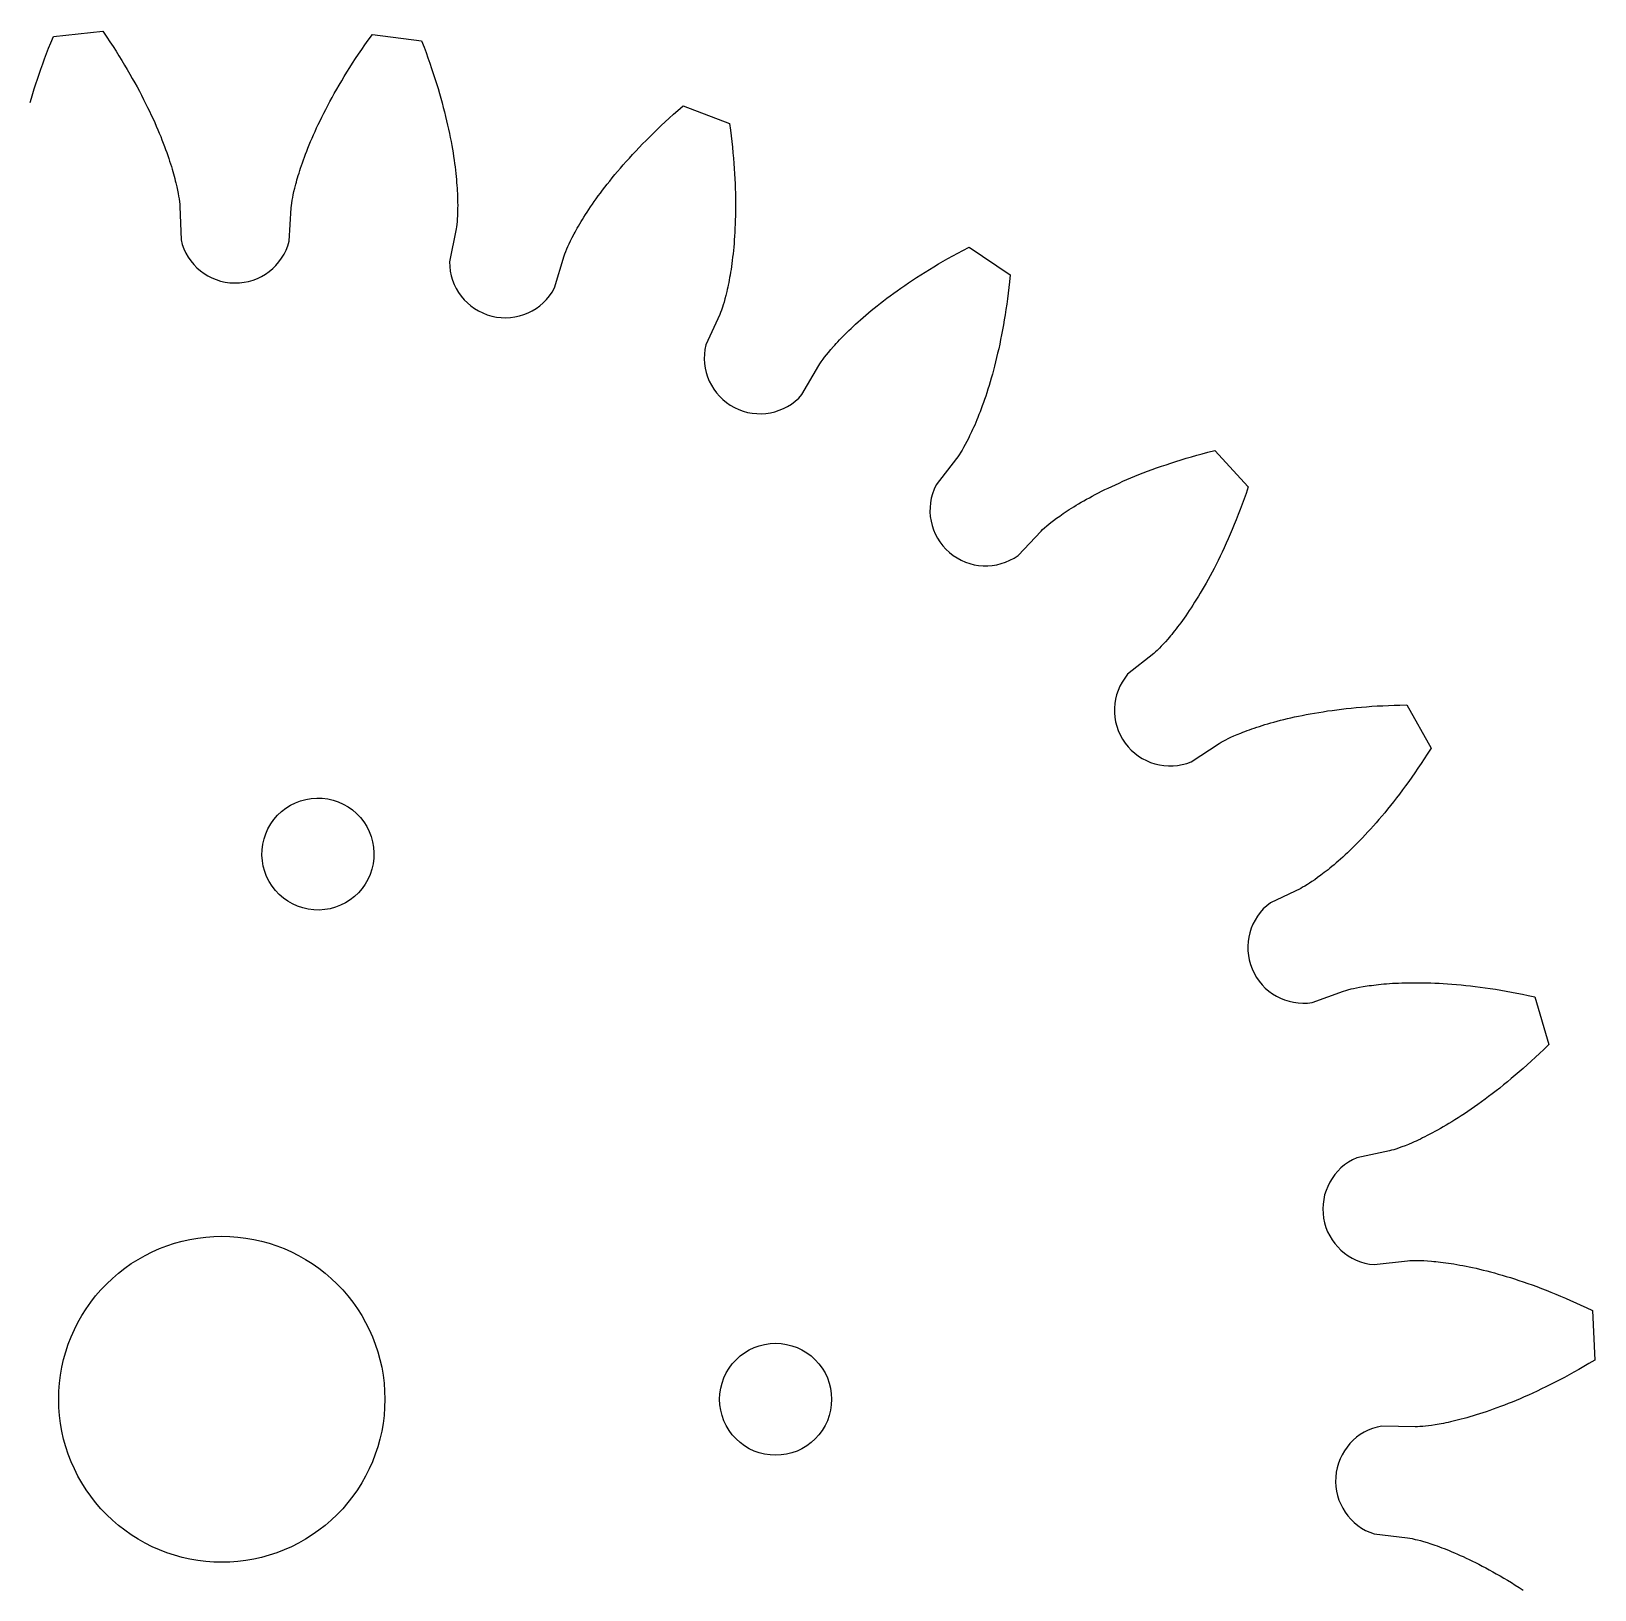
# Model space of a CAD drawing. Extents: x 2 to 138, y 2 to 138.
# Drawn here: x 30.34 to 68.45, y 100.42 to 138.42 of the extents above; entities that cross this region are included whole.
import ezdxf

# ---------------------------------------------------------------- set-up
doc = ezdxf.new("R2010")
doc.units = 0
doc.layers.add('1', color=18, linetype='CONTINUOUS')
doc.layers.add('NOTES', color=1, linetype='CONTINUOUS')

msp = doc.modelspace()

# ---------------------------------------------------------------- linework, layer by layer
at = {"layer": '1'}
msp.add_lwpolyline([(30.312, 136.678), (30.344, 136.789), (30.378, 136.903), (30.414, 137.018), (30.452, 137.135), (30.491, 137.254), (30.532, 137.375), (30.575, 137.497), (30.619, 137.621), (30.666, 137.747), (30.714, 137.875), (30.764, 138.004), (30.816, 138.135), (30.881, 138.292), (32.082, 138.418), (32.179, 138.278), (32.257, 138.161), (32.333, 138.045), (32.406, 137.93), (32.478, 137.817), (32.547, 137.705), (32.615, 137.594), (32.68, 137.485), (32.743, 137.376), (32.804, 137.27), (32.863, 137.164), (32.92, 137.06), (32.975, 136.958), (33.028, 136.857), (33.08, 136.757), (33.129, 136.659), (33.177, 136.563), (33.222, 136.468), (33.266, 136.375), (33.309, 136.283), (33.349, 136.194), (33.388, 136.105), (33.425, 136.019), (33.461, 135.934), (33.495, 135.851), (33.527, 135.77), (33.558, 135.69), (33.588, 135.612), (33.616, 135.537), (33.642, 135.462), (33.668, 135.39), (33.691, 135.32), (33.714, 135.252), (33.735, 135.185), (33.755, 135.121), (33.774, 135.058), (33.792, 134.997), (33.808, 134.939), (33.824, 134.882), (33.838, 134.827), (33.852, 134.775), (33.864, 134.724), (33.886, 134.629), (33.905, 134.542), (33.92, 134.464), (33.932, 134.394), (33.942, 134.333), (33.952, 134.257), (33.958, 134.201), (33.963, 134.147), (33.991, 133.332, 0.785398), (36.629, 133.301), (36.677, 134.116), (36.682, 134.17), (36.69, 134.226), (36.702, 134.301), (36.713, 134.362), (36.727, 134.432), (36.744, 134.51), (36.764, 134.596), (36.788, 134.69), (36.802, 134.741), (36.817, 134.793), (36.832, 134.847), (36.849, 134.904), (36.867, 134.962), (36.886, 135.022), (36.906, 135.084), (36.928, 135.148), (36.951, 135.214), (36.975, 135.282), (37, 135.352), (37.027, 135.423), (37.055, 135.497), (37.085, 135.572), (37.116, 135.649), (37.149, 135.728), (37.184, 135.808), (37.219, 135.891), (37.257, 135.975), (37.296, 136.06), (37.337, 136.148), (37.38, 136.237), (37.424, 136.327), (37.47, 136.419), (37.518, 136.513), (37.568, 136.608), (37.619, 136.705), (37.673, 136.803), (37.728, 136.903), (37.786, 137.004), (37.845, 137.107), (37.907, 137.211), (37.97, 137.316), (38.036, 137.423), (38.104, 137.531), (38.173, 137.64), (38.245, 137.751), (38.32, 137.862), (38.396, 137.975), (38.475, 138.089), (38.555, 138.204), (38.655, 138.343), (39.853, 138.189), (39.914, 138.03), (39.963, 137.898), (40.01, 137.768), (40.056, 137.639), (40.099, 137.512), (40.141, 137.387), (40.181, 137.264), (40.219, 137.142), (40.256, 137.022), (40.29, 136.904), (40.323, 136.788), (40.355, 136.674), (40.385, 136.562), (40.413, 136.451), (40.44, 136.342), (40.466, 136.236), (40.49, 136.131), (40.513, 136.028), (40.534, 135.927), (40.554, 135.828), (40.573, 135.732), (40.59, 135.637), (40.606, 135.544), (40.621, 135.453), (40.635, 135.365), (40.648, 135.278), (40.66, 135.193), (40.671, 135.111), (40.68, 135.031), (40.689, 134.953), (40.697, 134.877), (40.704, 134.803), (40.71, 134.731), (40.716, 134.661), (40.72, 134.594), (40.724, 134.529), (40.727, 134.465), (40.73, 134.405), (40.732, 134.346), (40.733, 134.289), (40.734, 134.235), (40.735, 134.183), (40.734, 134.085), (40.732, 133.997), (40.729, 133.917), (40.725, 133.846), (40.72, 133.784), (40.713, 133.708), (40.706, 133.652), (40.697, 133.599), (40.537, 132.799, 0.785398), (43.097, 132.161), (43.331, 132.942), (43.349, 132.994), (43.369, 133.046), (43.398, 133.117), (43.423, 133.174), (43.453, 133.238), (43.487, 133.31), (43.527, 133.389), (43.572, 133.476), (43.597, 133.522), (43.623, 133.569), (43.651, 133.618), (43.681, 133.669), (43.711, 133.722), (43.744, 133.776), (43.778, 133.832), (43.814, 133.889), (43.851, 133.948), (43.89, 134.009), (43.931, 134.071), (43.974, 134.134), (44.018, 134.199), (44.065, 134.265), (44.113, 134.333), (44.163, 134.402), (44.215, 134.473), (44.269, 134.544), (44.325, 134.617), (44.382, 134.692), (44.442, 134.767), (44.504, 134.844), (44.568, 134.922), (44.634, 135.001), (44.703, 135.081), (44.773, 135.162), (44.846, 135.244), (44.92, 135.328), (44.997, 135.412), (45.077, 135.497), (45.158, 135.583), (45.242, 135.67), (45.328, 135.758), (45.416, 135.847), (45.507, 135.936), (45.6, 136.027), (45.696, 136.117), (45.794, 136.209), (45.894, 136.301), (45.997, 136.394), (46.102, 136.488), (46.231, 136.599), (47.361, 136.173), (47.384, 136.004), (47.401, 135.865), (47.417, 135.727), (47.432, 135.591), (47.445, 135.458), (47.457, 135.327), (47.467, 135.197), (47.476, 135.07), (47.484, 134.945), (47.491, 134.822), (47.496, 134.702), (47.5, 134.583), (47.504, 134.467), (47.506, 134.353), (47.507, 134.241), (47.507, 134.131), (47.506, 134.024), (47.505, 133.919), (47.502, 133.816), (47.499, 133.715), (47.495, 133.616), (47.49, 133.52), (47.484, 133.426), (47.478, 133.334), (47.471, 133.245), (47.464, 133.157), (47.456, 133.072), (47.447, 132.99), (47.438, 132.909), (47.429, 132.831), (47.419, 132.755), (47.408, 132.682), (47.398, 132.611), (47.387, 132.542), (47.376, 132.475), (47.365, 132.411), (47.353, 132.348), (47.342, 132.289), (47.33, 132.231), (47.319, 132.176), (47.307, 132.123), (47.295, 132.072), (47.272, 131.977), (47.25, 131.891), (47.228, 131.815), (47.208, 131.747), (47.189, 131.688), (47.165, 131.615), (47.145, 131.562), (47.124, 131.512), (46.784, 130.77, 0.785398), (49.128, 129.559), (49.536, 130.266), (49.565, 130.312), (49.597, 130.358), (49.641, 130.421), (49.679, 130.47), (49.722, 130.526), (49.772, 130.588), (49.829, 130.656), (49.893, 130.729), (49.928, 130.768), (49.965, 130.808), (50.003, 130.85), (50.043, 130.893), (50.085, 130.937), (50.129, 130.982), (50.175, 131.028), (50.224, 131.076), (50.274, 131.125), (50.326, 131.175), (50.38, 131.225), (50.436, 131.277), (50.494, 131.33), (50.554, 131.384), (50.617, 131.439), (50.681, 131.495), (50.748, 131.551), (50.817, 131.609), (50.889, 131.667), (50.962, 131.726), (51.038, 131.785), (51.116, 131.846), (51.196, 131.907), (51.279, 131.968), (51.363, 132.031), (51.451, 132.093), (51.54, 132.157), (51.632, 132.221), (51.727, 132.285), (51.823, 132.349), (51.922, 132.414), (52.024, 132.48), (52.128, 132.545), (52.235, 132.611), (52.344, 132.677), (52.455, 132.744), (52.569, 132.81), (52.685, 132.877), (52.804, 132.943), (52.926, 133.01), (53.05, 133.077), (53.2, 133.156), (54.202, 132.48), (54.185, 132.311), (54.17, 132.171), (54.154, 132.033), (54.137, 131.898), (54.119, 131.765), (54.1, 131.635), (54.08, 131.506), (54.06, 131.381), (54.038, 131.257), (54.017, 131.136), (53.994, 131.018), (53.971, 130.901), (53.947, 130.787), (53.923, 130.676), (53.898, 130.567), (53.873, 130.46), (53.848, 130.355), (53.822, 130.253), (53.796, 130.154), (53.769, 130.056), (53.742, 129.961), (53.715, 129.869), (53.688, 129.779), (53.661, 129.691), (53.634, 129.605), (53.606, 129.522), (53.579, 129.441), (53.552, 129.363), (53.524, 129.287), (53.497, 129.213), (53.47, 129.141), (53.443, 129.072), (53.416, 129.005), (53.39, 128.941), (53.364, 128.878), (53.338, 128.818), (53.313, 128.761), (53.288, 128.705), (53.263, 128.652), (53.239, 128.6), (53.215, 128.552), (53.192, 128.505), (53.148, 128.418), (53.106, 128.34), (53.068, 128.27), (53.032, 128.208), (53, 128.155), (52.96, 128.091), (52.928, 128.044), (52.897, 127.999), (52.395, 127.356, 0.785398), (54.396, 125.637), (54.956, 126.231), (54.995, 126.269), (55.036, 126.307), (55.094, 126.357), (55.142, 126.397), (55.197, 126.441), (55.26, 126.49), (55.332, 126.543), (55.411, 126.599), (55.453, 126.629), (55.498, 126.66), (55.545, 126.691), (55.594, 126.724), (55.645, 126.757), (55.699, 126.791), (55.754, 126.825), (55.812, 126.86), (55.872, 126.896), (55.934, 126.933), (55.998, 126.97), (56.065, 127.007), (56.134, 127.045), (56.205, 127.084), (56.278, 127.123), (56.354, 127.162), (56.432, 127.202), (56.512, 127.242), (56.595, 127.282), (56.68, 127.322), (56.768, 127.363), (56.857, 127.404), (56.95, 127.445), (57.044, 127.486), (57.141, 127.527), (57.241, 127.568), (57.342, 127.608), (57.447, 127.649), (57.553, 127.69), (57.662, 127.731), (57.774, 127.771), (57.888, 127.811), (58.004, 127.851), (58.123, 127.891), (58.244, 127.93), (58.368, 127.969), (58.494, 128.007), (58.623, 128.045), (58.754, 128.082), (58.887, 128.119), (59.023, 128.155), (59.188, 128.197), (60.007, 127.309), (59.952, 127.148), (59.904, 127.016), (59.857, 126.885), (59.809, 126.758), (59.761, 126.633), (59.712, 126.51), (59.664, 126.39), (59.615, 126.272), (59.566, 126.157), (59.516, 126.044), (59.467, 125.934), (59.418, 125.826), (59.369, 125.721), (59.319, 125.618), (59.27, 125.517), (59.221, 125.419), (59.172, 125.323), (59.123, 125.23), (59.075, 125.139), (59.027, 125.051), (58.979, 124.964), (58.931, 124.881), (58.884, 124.799), (58.837, 124.72), (58.791, 124.643), (58.745, 124.568), (58.7, 124.496), (58.655, 124.426), (58.611, 124.358), (58.567, 124.293), (58.525, 124.229), (58.482, 124.168), (58.441, 124.109), (58.4, 124.053), (58.361, 123.998), (58.322, 123.945), (58.284, 123.895), (58.246, 123.847), (58.21, 123.8), (58.175, 123.756), (58.141, 123.714), (58.108, 123.674), (58.045, 123.6), (57.986, 123.533), (57.932, 123.474), (57.884, 123.422), (57.84, 123.378), (57.786, 123.324), (57.744, 123.286), (57.703, 123.25), (57.067, 122.74, 0.785398), (58.617, 120.606), (59.299, 121.055), (59.346, 121.083), (59.395, 121.11), (59.463, 121.145), (59.518, 121.173), (59.583, 121.203), (59.655, 121.236), (59.737, 121.271), (59.827, 121.308), (59.875, 121.327), (59.926, 121.347), (59.979, 121.367), (60.034, 121.387), (60.091, 121.407), (60.151, 121.428), (60.213, 121.449), (60.277, 121.47), (60.344, 121.491), (60.413, 121.512), (60.484, 121.533), (60.557, 121.554), (60.633, 121.576), (60.711, 121.597), (60.792, 121.618), (60.874, 121.638), (60.96, 121.659), (61.047, 121.679), (61.137, 121.699), (61.229, 121.719), (61.323, 121.738), (61.42, 121.757), (61.519, 121.776), (61.621, 121.794), (61.724, 121.811), (61.831, 121.828), (61.939, 121.845), (62.05, 121.86), (62.163, 121.875), (62.279, 121.89), (62.396, 121.903), (62.516, 121.916), (62.639, 121.928), (62.764, 121.939), (62.891, 121.949), (63.02, 121.959), (63.152, 121.967), (63.285, 121.974), (63.422, 121.98), (63.56, 121.985), (63.701, 121.989), (63.871, 121.992), (64.463, 120.939), (64.372, 120.795), (64.295, 120.677), (64.219, 120.561), (64.143, 120.448), (64.067, 120.337), (63.992, 120.229), (63.917, 120.124), (63.842, 120.02), (63.768, 119.92), (63.694, 119.821), (63.621, 119.725), (63.548, 119.632), (63.475, 119.541), (63.404, 119.452), (63.333, 119.365), (63.262, 119.281), (63.193, 119.199), (63.124, 119.12), (63.056, 119.042), (62.988, 118.967), (62.922, 118.895), (62.856, 118.824), (62.791, 118.756), (62.728, 118.689), (62.665, 118.625), (62.603, 118.563), (62.542, 118.503), (62.483, 118.445), (62.424, 118.39), (62.367, 118.336), (62.31, 118.284), (62.255, 118.234), (62.201, 118.186), (62.149, 118.141), (62.097, 118.097), (62.047, 118.054), (61.999, 118.014), (61.951, 117.976), (61.905, 117.939), (61.861, 117.904), (61.818, 117.871), (61.776, 117.84), (61.698, 117.782), (61.626, 117.731), (61.56, 117.686), (61.5, 117.647), (61.448, 117.613), (61.383, 117.574), (61.333, 117.546), (61.285, 117.521), (60.548, 117.171, 0.785398), (61.565, 114.737), (62.332, 115.016), (62.383, 115.033), (62.438, 115.048), (62.512, 115.067), (62.572, 115.081), (62.642, 115.095), (62.72, 115.111), (62.807, 115.126), (62.904, 115.141), (62.955, 115.149), (63.009, 115.156), (63.065, 115.163), (63.123, 115.17), (63.184, 115.177), (63.247, 115.183), (63.312, 115.189), (63.379, 115.195), (63.449, 115.2), (63.521, 115.205), (63.595, 115.209), (63.671, 115.212), (63.75, 115.215), (63.831, 115.218), (63.914, 115.22), (63.999, 115.221), (64.087, 115.221), (64.177, 115.221), (64.268, 115.22), (64.363, 115.218), (64.459, 115.215), (64.558, 115.211), (64.658, 115.206), (64.761, 115.2), (64.866, 115.193), (64.973, 115.185), (65.083, 115.176), (65.194, 115.166), (65.308, 115.154), (65.423, 115.142), (65.541, 115.128), (65.661, 115.113), (65.783, 115.096), (65.907, 115.078), (66.033, 115.059), (66.161, 115.038), (66.291, 115.016), (66.423, 114.992), (66.557, 114.966), (66.692, 114.939), (66.83, 114.911), (66.996, 114.874), (67.33, 113.713), (67.208, 113.594), (67.106, 113.496), (67.005, 113.401), (66.905, 113.309), (66.806, 113.219), (66.708, 113.131), (66.61, 113.045), (66.514, 112.962), (66.418, 112.881), (66.324, 112.803), (66.23, 112.726), (66.138, 112.652), (66.046, 112.58), (65.956, 112.51), (65.867, 112.442), (65.779, 112.377), (65.692, 112.313), (65.607, 112.251), (65.523, 112.192), (65.44, 112.134), (65.359, 112.079), (65.278, 112.025), (65.2, 111.974), (65.122, 111.924), (65.046, 111.876), (64.972, 111.83), (64.899, 111.786), (64.828, 111.743), (64.758, 111.702), (64.689, 111.663), (64.623, 111.626), (64.558, 111.59), (64.494, 111.556), (64.432, 111.524), (64.372, 111.493), (64.314, 111.463), (64.257, 111.435), (64.202, 111.409), (64.149, 111.384), (64.098, 111.36), (64.049, 111.338), (64.001, 111.317), (63.911, 111.279), (63.829, 111.245), (63.754, 111.217), (63.688, 111.192), (63.629, 111.172), (63.556, 111.149), (63.502, 111.133), (63.45, 111.12), (62.651, 110.95, 0.785398), (63.08, 108.346), (63.89, 108.441), (63.944, 108.445), (64.001, 108.448), (64.077, 108.449), (64.139, 108.448), (64.21, 108.447), (64.29, 108.444), (64.378, 108.438), (64.475, 108.431), (64.527, 108.426), (64.581, 108.421), (64.638, 108.415), (64.696, 108.408), (64.756, 108.401), (64.819, 108.393), (64.884, 108.383), (64.951, 108.373), (65.02, 108.362), (65.091, 108.35), (65.164, 108.337), (65.239, 108.323), (65.316, 108.308), (65.395, 108.292), (65.477, 108.274), (65.56, 108.256), (65.645, 108.236), (65.732, 108.215), (65.822, 108.193), (65.913, 108.169), (66.006, 108.144), (66.101, 108.117), (66.198, 108.089), (66.296, 108.06), (66.397, 108.029), (66.499, 107.996), (66.604, 107.962), (66.71, 107.927), (66.818, 107.889), (66.927, 107.85), (67.039, 107.81), (67.152, 107.767), (67.267, 107.723), (67.383, 107.677), (67.501, 107.629), (67.621, 107.579), (67.742, 107.528), (67.865, 107.474), (67.989, 107.418), (68.115, 107.361), (68.243, 107.301), (68.396, 107.227), (68.453, 106.02), (68.307, 105.933), (68.185, 105.861), (68.065, 105.792), (67.947, 105.725), (67.829, 105.66), (67.713, 105.598), (67.599, 105.537), (67.486, 105.478), (67.374, 105.421), (67.264, 105.367), (67.155, 105.314), (67.048, 105.263), (66.943, 105.214), (66.839, 105.167), (66.736, 105.121), (66.636, 105.078), (66.537, 105.036), (66.439, 104.996), (66.344, 104.957), (66.25, 104.92), (66.158, 104.885), (66.068, 104.851), (65.979, 104.819), (65.892, 104.789), (65.807, 104.76), (65.724, 104.732), (65.643, 104.706), (65.564, 104.681), (65.486, 104.657), (65.411, 104.635), (65.337, 104.614), (65.266, 104.594), (65.196, 104.576), (65.129, 104.558), (65.063, 104.542), (64.999, 104.527), (64.938, 104.513), (64.878, 104.5), (64.821, 104.487), (64.766, 104.476), (64.712, 104.466), (64.661, 104.456), (64.565, 104.44), (64.477, 104.427), (64.398, 104.416), (64.328, 104.408), (64.266, 104.402), (64.19, 104.396), (64.133, 104.393), (64.079, 104.392), (63.263, 104.411, 0.785398), (63.08, 101.779), (63.89, 101.684), (63.944, 101.676), (63.999, 101.665), (64.074, 101.648), (64.134, 101.634), (64.203, 101.616), (64.279, 101.594), (64.364, 101.569), (64.457, 101.539), (64.507, 101.523), (64.558, 101.505), (64.611, 101.486), (64.667, 101.466), (64.724, 101.445), (64.783, 101.422), (64.844, 101.399), (64.906, 101.373), (64.971, 101.347), (65.037, 101.319), (65.105, 101.289), (65.175, 101.258), (65.247, 101.226), (65.32, 101.192), (65.395, 101.156), (65.472, 101.119), (65.55, 101.08), (65.63, 101.039), (65.712, 100.997), (65.795, 100.953), (65.88, 100.907), (65.966, 100.859), (66.054, 100.809), (66.144, 100.758), (66.234, 100.705), (66.327, 100.65), (66.42, 100.592), (66.515, 100.533), (66.612, 100.472), (66.709, 100.409)], format="xyb", dxfattribs=at)
at = {"layer": 'NOTES'}
for points in [[(35.984, 118.595, -0.414214), (37.566, 119.702, -0.414214), (38.673, 118.121, -0.414214), (37.092, 117.013, -0.414214)], [(34.985, 109.038, -0.414214), (38.96, 105.063, -0.414214), (34.985, 101.088, -0.414214), (31.01, 105.063, -0.414214)], [(48.485, 106.428, -0.414214), (49.85, 105.063, -0.414214), (48.485, 103.698, -0.414214), (47.12, 105.063, -0.414214)]]:
    msp.add_lwpolyline(points, format="xyb", close=True, dxfattribs=at)

doc.saveas('drawing.dxf')
